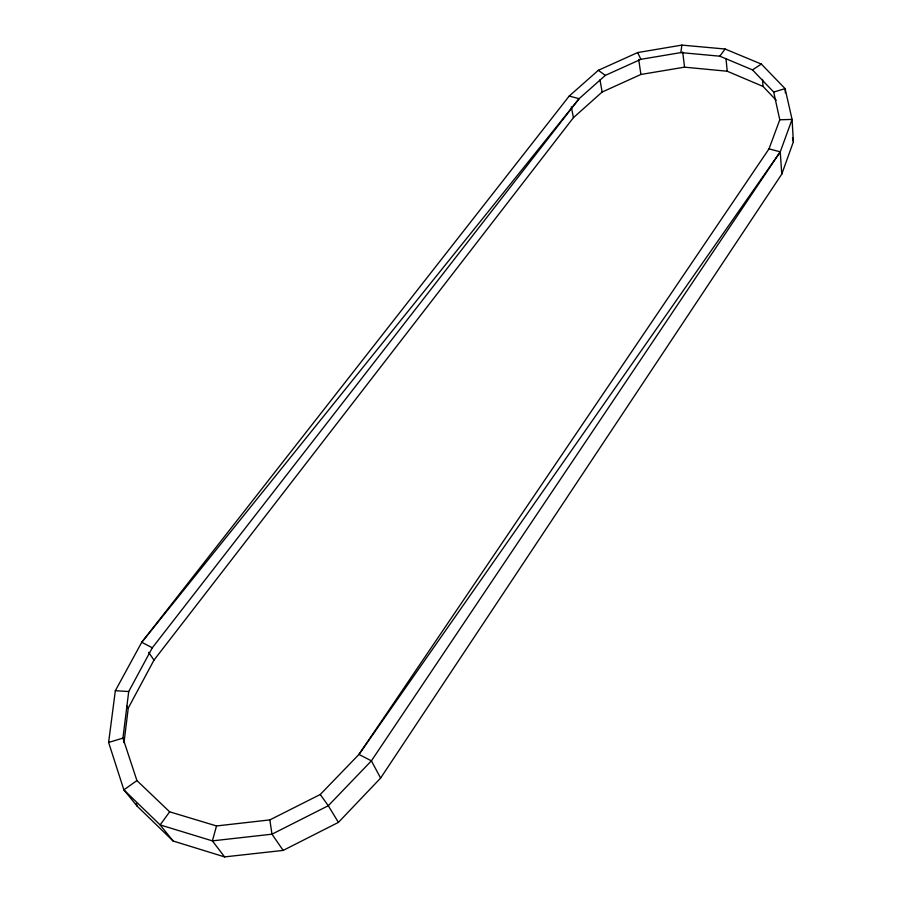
<?xml version="1.0" encoding="UTF-8"?>
<svg xmlns="http://www.w3.org/2000/svg" width="902" height="902" viewBox="0 0 902 902"><rect width="100%" height="100%" fill="white"/><g stroke="black" fill="none" stroke-linecap="round" stroke-linejoin="round"><path stroke-width="1.35" d="M123.991 742.673L128.264 708.059L153.983 660.117L573.424 117.666L602.119 92.038L640.916 74.46L684.55 67.165L727.226 71.235L763.024 86.423L776.16 100.212M122.931 738.107L128.715 691.53L152.325 647.771L579.107 98.679L605.343 75.385L640.871 59.318L680.841 52.598L719.852 56.195L752.471 69.871L773.702 92.06L779.779 119.774L769.011 148.875L358.962 754.433L320.244 794.504L269.845 819.907L216.525 825.95L169.655 811.823L136.924 780.58L122.931 738.107L108.612 742.447L123.867 789.848L137.239 806.253L173.116 841.002L224.598 856.9L283.16 850.406L338.408 822.387L380.61 778.088L781.763 174.131L793.388 141.806L792.069 119.414L785.09 88.621L761.344 64.076L725.084 49.012L681.867 45.1L637.658 52.564L598.33 70.311L569.207 96.063L141.727 642.303L115.343 690.718L108.612 742.447M680.841 52.598L681.867 45.1M216.525 825.95L212.387 840.878L224.598 856.9M136.924 780.58L123.867 789.848L160.128 824.902L212.387 840.878L271.976 834.181L328.294 805.723L371.398 760.848L780.253 151.84L792.069 119.414L779.779 119.774M769.011 148.875L780.253 151.84L358.962 754.433L371.398 760.848L380.61 778.088M169.655 811.823L160.128 824.902L173.116 841.002M719.852 56.195L725.084 49.012M752.471 69.871L761.344 64.076M773.702 92.06L785.09 88.621L785.36 92.827M115.343 690.718L128.715 691.53M569.207 96.063L579.107 98.679L141.727 642.303L152.325 647.771M598.33 70.311L605.343 75.385M126.652 705.883L128.264 708.059M320.244 794.504L328.294 805.723L338.408 822.387M283.16 850.406L271.976 834.181L269.845 819.907M148.627 652.326L153.983 660.117M637.658 52.564L640.871 59.318M136.394 803.637L137.239 806.253M792.486 137.792L793.388 141.806M571.316 106.864L573.424 117.666M599.988 79.816L602.119 92.038M638.672 59.408L640.916 74.46M682.701 51.989L684.55 67.165M726.02 58.731L727.226 71.235M762.506 79.444L763.024 86.423M780.253 151.84L781.763 174.131"/></g></svg>
